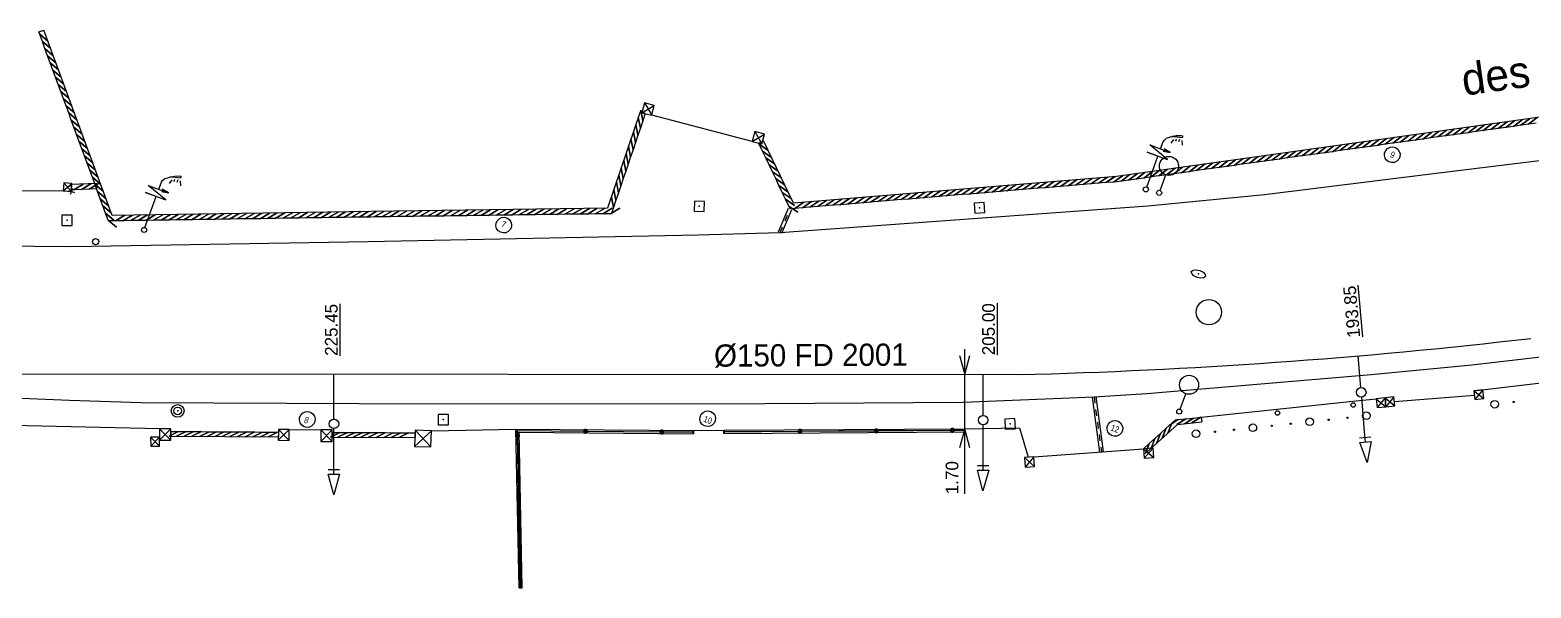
# Model space of a CAD drawing. Extents: x -215 to 206, y -120 to -34.
# Drawn here: x -52.76 to -5.47, y -95.19 to -77.62 of the extents above; entities that cross this region are included whole.
import ezdxf
from ezdxf.enums import TextEntityAlignment as Align

# ---------------------------------------------------------------- set-up
doc = ezdxf.new("R2010")
doc.units = 0
doc.header["$MEASUREMENT"] = 0
for name, color, linetype in [('C_BAT_INDI', 7, 'CONTINUOUS'), ('C_BAT_INDU', 7, 'CONTINUOUS'), ('TOP$BATI', 7, 'CONTINUOUS')]:
    doc.layers.add(name, color=color, linetype=linetype)
doc.styles.add('txt', font='TXT', dxfattribs={"height": 0.2})

# ---------------------------------------------------------------- blocks, each defined once
blk = doc.blocks.new('FLECH')
at = {"layer": 'C_BAT_INDU', "color": 1, "linetype": 'Continuous'}
blk.add_lwpolyline([(-0.1294, 0.483), (0, 0), (0.1294, 0.483)], dxfattribs=at)
blk = doc.blocks.new('FLEC')
at = {"layer": 'C_BAT_INDU', "color": 1, "linetype": 'Continuous', "xscale": 24.99905005097397, "yscale": 24.99905005097397, "zscale": 25.00093132415669, "rotation": 90.00065102824891}
blk.add_blockref('FLECH', (0, 0), dxfattribs=at)
blk = doc.blocks.new('BRANC')
at = {"layer": 'C_BAT_INDU', "color": 5, "linetype": 'Continuous'}
for p, q in [((-24.1355, 0.1509, -0.0006), (-7.9202, 4.518, -0.0013)), ((-7.9196, -4.5168, 0.0002), (-24.1355, 0.1509, -0.0006)), ((-7.9211, -0.0006, -0.0002), (0, 0)), ((-7.9202, 4.518, -0.0013), (-7.9196, -4.5168, 0.0002)), ((-4.2835, 4.5178, -0.0017), (-4.2829, -4.517, -0.0001))]:
    blk.add_line(p, q, dxfattribs=at)

msp = doc.modelspace()

# ---------------------------------------------------------------- linework, layer by layer
at = {"layer": 'C_BAT_INDI', "color": 1, "linetype": 'Continuous'}
msp.add_line((-23.31, -92.225, 40.532), (-23.307, -87.673, 40.532), dxfattribs=at)
at = {"layer": 'C_BAT_INDI', "color": 5, "linetype": 'Continuous'}
for p, q in [((-10.826, -88.88, 996.435), (-10.911, -87.881, 996.435)), ((-63.352, -88.445, 997.261), (-21.59, -88.474, -0.028)), ((-43.183, -89.874, -0.028), (-43.182, -88.459, -0.028)), ((-22.727, -89.755, -0.028), (-22.726, -88.473, -0.028)), ((-10.707, -90.276, 996.435), (-10.801, -89.18, 996.435)), ((-43.184, -91.292, -0.028), (-43.184, -90.174, -0.028)), ((-22.728, -91.166, -0.028), (-22.727, -90.055, -0.028))]:
    msp.add_line(p, q, dxfattribs=at)
for centre in [(-10.814, -89.03, 996.435), (-22.727, -89.905, -0.028), (-43.183, -90.024, -0.028)]:
    msp.add_circle(centre, 0.15, dxfattribs=at)
msp.add_arc((-26.162, 90.368, -0.028), 178.9, 271.46417, 276.64277, dxfattribs=at)
at = {"layer": 'TOP$BATI', "color": 7, "linetype": 'Continuous'}
for p, q in [((-52.482, -77.68, 997.247), (-52.323, -77.622, 997.247)), ((-50.17, -83.461, 996.687), (-52.323, -77.622, 996.687)), ((-33.4, -79.915, 996.687), (-33.481, -80.224, 996.687)), ((-33.091, -79.995, 996.687), (-33.4, -79.915, 996.687)), ((-33.091, -79.995, 996.687), (-33.4, -79.915, 996.687)), ((-33.4, -79.915, 996.687), (-33.171, -80.305, 996.687)), ((-33.535, -80.198, 996.687), (-34.563, -83.236, 996.687)), ((-33.374, -80.252, 996.687), (-33.535, -80.198, 996.687)), ((-33.481, -80.224, 996.687), (-33.091, -79.995, 996.687)), ((-33.481, -80.224, 996.687), (-33.171, -80.305, 996.687)), ((-33.171, -80.305, 996.687), (-33.091, -79.995, 996.687)), ((-30.005, -81.127, 996.664), (-33.171, -80.305, 996.664)), ((-2.938, -80.054, 996.552), (-18.522, -82.229, 996.552)), ((-29.925, -80.818, 996.664), (-30.005, -81.127, 996.664)), ((-29.615, -80.898, 996.664), (-29.925, -80.818, 996.664)), ((-29.615, -80.898, 996.664), (-29.925, -80.818, 996.664)), ((-29.925, -80.818, 996.664), (-29.696, -81.208, 996.664)), ((-30.005, -81.127, 996.664), (-29.615, -80.898, 996.664)), ((-30.005, -81.127, 996.664), (-29.696, -81.208, 996.664)), ((-29.802, -81.18, 996.664), (-29.649, -81.106, 996.664)), ((-29.696, -81.208, 996.664), (-29.615, -80.898, 996.664)), ((-28.705, -83.073, 996.552), (-29.649, -81.106, 996.552)), ((-16.918, -81.699, 996.641), (-17.475, -81.241, 996.641)), ((-17.475, -81.241, 996.641), (-16.836, -81.474, 996.641)), ((-17.137, -81.364, 996.641), (-17.055, -81.139, 996.641)), ((-17.055, -81.139, 996.641), (-17.016, -81.089, 996.641)), ((-17.016, -81.089, 996.641), (-16.951, -81.028, 996.641)), ((-16.951, -81.028, 996.641), (-16.855, -80.999, 996.641)), ((-16.855, -80.999, 996.641), (-16.759, -80.969, 996.641)), ((-16.73, -81.065, 996.641), (-16.816, -81.183, 996.641)), ((-16.722, -80.983, 996.641), (-16.785, -80.981, 996.641)), ((-16.759, -80.969, 996.641), (-16.645, -80.947, 996.641)), ((-16.457, -81.016, 996.641), (-16.722, -80.983, 996.641)), ((-16.641, -81.055, 996.641), (-16.669, -81.13, 996.641)), ((-16.645, -80.947, 996.641), (-16.493, -80.939, 996.641)), ((-16.541, -81.07, 996.641), (-16.568, -81.145, 996.641)), ((-16.493, -80.939, 996.641), (-16.455, -80.952, 996.641)), ((-16.465, -81.098, 996.641), (-16.457, -81.25, 996.641)), ((-16.45, -80.997, 996.641), (-16.457, -81.016, 996.641)), ((-16.455, -80.952, 996.641), (-16.436, -80.959, 996.641)), ((-16.443, -80.978, 996.641), (-16.45, -80.997, 996.641)), ((-16.436, -80.959, 996.641), (-16.443, -80.978, 996.641)), ((-9.984, -81.348, 991.352), (-9.906, -81.31, 991.352)), ((-9.906, -81.31, 991.352), (-9.82, -81.302, 991.352)), ((-9.82, -81.302, 991.352), (-9.736, -81.323, 991.352)), ((-9.736, -81.323, 991.352), (-9.665, -81.372, 991.352)), ((-8.539, -82.135, 998.667), (-2.039, -81.34, 998.667)), ((-17.575, -82.567, 996.641), (-17.219, -81.59, 996.641)), ((-17.219, -81.59, 996.641), (-17.557, -81.466, 996.641)), ((-17.557, -81.466, 996.641), (-16.918, -81.699, 996.641)), ((-17.057, -81.436, 996.641), (-16.836, -81.474, 996.641)), ((-16.836, -81.474, 996.641), (-17.029, -81.361, 996.641)), ((-10.085, -81.574, 991.352), (-10.079, -81.488, 991.352)), ((-10.062, -81.657, 991.352), (-10.085, -81.574, 991.352)), ((-10.079, -81.488, 991.352), (-10.044, -81.41, 991.352)), ((-10.012, -81.727, 991.352), (-10.062, -81.657, 991.352)), ((-10.044, -81.41, 991.352), (-9.984, -81.348, 991.352)), ((-9.941, -81.776, 991.352), (-10.012, -81.727, 991.352)), ((-9.857, -81.797, 991.352), (-9.941, -81.776, 991.352)), ((-9.771, -81.788, 991.352), (-9.857, -81.797, 991.352)), ((-9.693, -81.751, 991.352), (-9.771, -81.788, 991.352)), ((-9.633, -81.689, 991.352), (-9.693, -81.751, 991.352)), ((-9.665, -81.372, 991.352), (-9.615, -81.442, 991.352)), ((-9.598, -81.611, 991.352), (-9.633, -81.689, 991.352)), ((-9.615, -81.442, 991.352), (-9.591, -81.525, 991.352)), ((-9.591, -81.525, 991.352), (-9.598, -81.611, 991.352)), ((-48.515, -82.301, 997.042), (-48.419, -82.272, 997.042)), ((-48.419, -82.272, 997.042), (-48.323, -82.243, 997.042)), ((-48.285, -82.256, 997.042), (-48.349, -82.255, 997.042)), ((-48.323, -82.243, 997.042), (-48.209, -82.221, 997.042)), ((-48.021, -82.289, 997.042), (-48.285, -82.256, 997.042)), ((-48.209, -82.221, 997.042), (-48.057, -82.212, 997.042)), ((-48.057, -82.212, 997.042), (-48.019, -82.226, 997.042)), ((-48.014, -82.27, 997.042), (-48.021, -82.289, 997.042)), ((-48.019, -82.226, 997.042), (-48, -82.233, 997.042)), ((-48.007, -82.251, 997.042), (-48.014, -82.27, 997.042)), ((-48, -82.233, 997.042), (-48.007, -82.251, 997.042)), ((-18.522, -82.229, 996.552), (-28.705, -83.073, 996.552)), ((-17.153, -82.672, 996.634), (-16.976, -82.184, 996.634)), ((-13.861, -82.797, 998.667), (-8.539, -82.135, 998.667)), ((-54.201, -82.669, 997.243), (-51.711, -82.686, 997.243)), ((-51.693, -82.432, 997.248), (-51.711, -82.686, 997.248)), ((-51.711, -82.686, 997.248), (-51.439, -82.45, 997.248)), ((-51.711, -82.686, 997.248), (-51.457, -82.704, 997.248)), ((-51.439, -82.45, 997.248), (-51.693, -82.432, 997.248)), ((-51.439, -82.45, 997.248), (-51.693, -82.432, 997.248)), ((-51.693, -82.432, 997.248), (-51.457, -82.704, 997.248)), ((-51.551, -82.67, 997.213), (-51.363, -82.738, 997.213)), ((-51.423, -82.61, 997.213), (-51.491, -82.798, 997.213)), ((-50.665, -82.456, 997.177), (-51.458, -82.484, 997.177)), ((-51.452, -82.654, 997.213), (-51.458, -82.484, 997.213)), ((-51.457, -82.704, 997.248), (-51.439, -82.45, 997.248)), ((-51.379, -82.651, 997.177), (-51.452, -82.654, 997.177)), ((-51.379, -82.651, 997.177), (-51.085, -82.471, 997.177)), ((-51.085, -82.471, 997.177), (-51.379, -82.651, 997.177)), ((-51.139, -82.643, 997.177), (-51.379, -82.651, 997.177)), ((-51.139, -82.643, 997.177), (-50.845, -82.462, 997.177)), ((-50.845, -82.462, 997.177), (-51.139, -82.643, 997.177)), ((-50.899, -82.634, 997.177), (-51.139, -82.643, 997.177)), ((-50.899, -82.634, 997.177), (-50.605, -82.454, 997.177)), ((-50.605, -82.454, 997.177), (-50.899, -82.634, 997.177)), ((-50.659, -82.626, 997.177), (-50.899, -82.634, 997.177)), ((-50.659, -82.626, 997.177), (-50.665, -82.456, 997.177)), ((-48.783, -82.863, 997.042), (-49.121, -82.74, 997.042)), ((-49.121, -82.74, 997.042), (-48.482, -82.972, 997.042)), ((-48.482, -82.972, 997.042), (-49.039, -82.514, 997.042)), ((-49.039, -82.514, 997.042), (-48.4, -82.747, 997.042)), ((-48.701, -82.637, 997.042), (-48.619, -82.412, 997.042)), ((-48.621, -82.709, 997.042), (-48.4, -82.747, 997.042)), ((-48.619, -82.412, 997.042), (-48.58, -82.362, 997.042)), ((-48.4, -82.747, 997.042), (-48.593, -82.634, 997.042)), ((-48.58, -82.362, 997.042), (-48.515, -82.301, 997.042)), ((-48.294, -82.338, 997.042), (-48.38, -82.456, 997.042)), ((-48.205, -82.328, 997.042), (-48.233, -82.403, 997.042)), ((-48.104, -82.344, 997.042), (-48.132, -82.419, 997.042)), ((-48.029, -82.371, 997.042), (-48.021, -82.523, 997.042)), ((-49.139, -83.84, 997.042), (-48.783, -82.863, 997.042)), ((-31.825, -83.006, 996.666), (-31.835, -83.326, 996.666)), ((-31.506, -83.016, 996.666), (-31.825, -83.006, 996.666)), ((-31.516, -83.336, 996.666), (-31.506, -83.016, 996.666)), ((-29.179, -83.976, 996.543), (-28.863, -83.229, 996.543)), ((-29.124, -83.999, 998.667), (-17.534, -83.156, 998.667)), ((-22.697, -83.052, 996.675), (-23.016, -83.074, 996.675)), ((-23.016, -83.074, 996.675), (-22.994, -83.393, 996.675)), ((-22.675, -83.372, 996.675), (-22.697, -83.052, 996.675)), ((-17.534, -83.156, 998.667), (-13.861, -82.797, 998.667)), ((-51.752, -83.452, 997.095), (-51.754, -83.772, 997.095)), ((-51.432, -83.454, 997.095), (-51.752, -83.452, 997.095)), ((-51.434, -83.773, 997.095), (-51.432, -83.454, 997.095)), ((-42.021, -83.34, 996.687), (-50.17, -83.461, 996.687)), ((-34.563, -83.236, 996.687), (-42.021, -83.34, 996.687)), ((-38.081, -83.789, 991.352), (-38.075, -83.703, 991.352)), ((-38.075, -83.703, 991.352), (-38.039, -83.625, 991.352)), ((-38.039, -83.625, 991.352), (-37.979, -83.563, 991.352)), ((-37.979, -83.563, 991.352), (-37.901, -83.526, 991.352)), ((-37.901, -83.526, 991.352), (-37.816, -83.517, 991.352)), ((-37.816, -83.517, 991.352), (-37.732, -83.538, 991.352)), ((-37.732, -83.538, 991.352), (-37.661, -83.587, 991.352)), ((-37.661, -83.587, 991.352), (-37.61, -83.657, 991.352)), ((-37.61, -83.657, 991.352), (-37.587, -83.74, 991.352)), ((-31.835, -83.326, 996.666), (-31.516, -83.336, 996.666)), ((-29.069, -84.023, 996.543), (-28.752, -83.276, 996.543)), ((-28.968, -83.631, 996.631), (-28.89, -83.447, 996.631)), ((-28.812, -83.263, 996.718), (-28.808, -83.252, 996.718)), ((-22.994, -83.393, 996.675), (-22.675, -83.372, 996.675)), ((-51.754, -83.772, 997.095), (-51.434, -83.773, 997.095)), ((-42.102, -84.283, 998.667), (-31.714, -84.07, 998.667)), ((-38.058, -83.872, 991.352), (-38.081, -83.789, 991.352)), ((-38.007, -83.942, 991.352), (-38.058, -83.872, 991.352)), ((-37.936, -83.991, 991.352), (-38.007, -83.942, 991.352)), ((-37.852, -84.012, 991.352), (-37.936, -83.991, 991.352)), ((-37.767, -84.004, 991.352), (-37.852, -84.012, 991.352)), ((-37.689, -83.966, 991.352), (-37.767, -84.004, 991.352)), ((-37.629, -83.904, 991.352), (-37.689, -83.966, 991.352)), ((-37.593, -83.826, 991.352), (-37.629, -83.904, 991.352)), ((-37.587, -83.74, 991.352), (-37.593, -83.826, 991.352)), ((-31.714, -84.07, 998.667), (-29.124, -83.999, 998.667)), ((-29.124, -83.999, 996.543), (-29.046, -83.815, 996.543)), ((-61.818, -84.345, 998.667), (-51.457, -84.436, 998.667)), ((-51.457, -84.436, 998.667), (-42.102, -84.283, 998.667)), ((-16.17, -85.222, 996.583), (-16.112, -85.179, 996.583)), ((-16.153, -85.292, 996.583), (-16.17, -85.222, 996.583)), ((-16.091, -85.357, 996.583), (-16.153, -85.292, 996.583)), ((-16.112, -85.179, 996.583), (-16.023, -85.169, 996.583)), ((-15.985, -85.416, 996.583), (-16.091, -85.357, 996.583)), ((-16.023, -85.169, 996.583), (-15.903, -85.191, 996.583)), ((-15.866, -85.439, 996.583), (-15.985, -85.416, 996.583)), ((-15.903, -85.191, 996.583), (-15.797, -85.251, 996.583)), ((-15.777, -85.428, 996.583), (-15.866, -85.439, 996.583)), ((-15.797, -85.251, 996.583), (-15.736, -85.316, 996.583)), ((-15.719, -85.386, 996.583), (-15.777, -85.428, 996.583)), ((-15.736, -85.316, 996.583), (-15.719, -85.386, 996.583)), ((-7.327, -88.164, 998.302), (1.765, -87.115, 998.302)), ((-10.5, -88.464, 998.302), (-7.327, -88.164, 998.302)), ((-17.566, -89.067, 998.302), (-10.5, -88.464, 998.302)), ((-7.262, -88.979, 996.422), (-4.878, -88.699, 996.422)), ((-59.005, -88.965, 998.302), (-51.511, -89.277, 998.302)), ((-51.511, -89.277, 998.302), (-49.253, -89.349, 998.302)), ((-49.253, -89.349, 998.302), (-42.377, -89.385, 998.302)), ((-31.174, -89.391, 998.302), (-23.353, -89.344, 998.302)), ((-23.353, -89.344, 998.302), (-19.235, -89.173, 998.302)), ((-19.295, -89.181, 996.383), (-19.064, -90.914, 996.383)), ((-19.235, -89.173, 998.302), (-17.566, -89.067, 998.302)), ((-19.235, -89.173, 996.383), (-19.209, -89.372, 996.383)), ((-19.176, -89.165, 996.383), (-18.945, -90.898, 996.383)), ((-16.521, -89.563, 996.499), (-16.343, -89.075, 996.499)), ((-13.467, -89.562, 996.522), (-11.08, -89.31, 996.522)), ((-11.08, -89.31, 996.522), (-10.342, -89.232, 996.522)), ((-10.063, -89.204, 996.435), (-10.342, -89.232, 996.435)), ((-10.342, -89.232, 996.435), (-10.315, -89.51, 996.435)), ((-10.342, -89.232, 996.435), (-10.036, -89.483, 996.435)), ((-10.063, -89.204, 996.435), (-10.315, -89.51, 996.435)), ((-10.036, -89.483, 996.435), (-10.063, -89.204, 996.435)), ((-10.036, -89.483, 996.435), (-10.063, -89.204, 996.435)), ((-9.784, -89.177, 996.433), (-10.062, -89.204, 996.433)), ((-10.062, -89.204, 996.433), (-10.035, -89.483, 996.433)), ((-10.062, -89.204, 996.433), (-9.757, -89.456, 996.433)), ((-9.784, -89.177, 996.433), (-10.035, -89.483, 996.433)), ((-9.757, -89.456, 996.433), (-9.784, -89.177, 996.433)), ((-9.757, -89.456, 996.433), (-9.784, -89.177, 996.433)), ((-9.77, -89.319, 996.433), (-7.248, -89.116, 996.433)), ((-6.983, -88.952, 996.422), (-7.262, -88.979, 996.422)), ((-7.262, -88.979, 996.422), (-7.235, -89.258, 996.422)), ((-7.262, -88.979, 996.422), (-6.956, -89.23, 996.422)), ((-6.983, -88.952, 996.422), (-7.235, -89.258, 996.422)), ((-7.235, -89.258, 996.422), (-6.956, -89.23, 996.422)), ((-6.956, -89.23, 996.422), (-6.983, -88.952, 996.422)), ((-6.956, -89.23, 996.422), (-6.983, -88.952, 996.422)), ((-44.271, -89.911, 991.352), (-44.265, -89.825, 991.352)), ((-44.265, -89.825, 991.352), (-44.229, -89.746, 991.352)), ((-44.229, -89.746, 991.352), (-44.169, -89.684, 991.352)), ((-44.169, -89.684, 991.352), (-44.091, -89.647, 991.352)), ((-44.091, -89.647, 991.352), (-44.005, -89.638, 991.352)), ((-44.005, -89.638, 991.352), (-43.922, -89.659, 991.352)), ((-43.922, -89.659, 991.352), (-43.851, -89.708, 991.352)), ((-43.851, -89.708, 991.352), (-43.8, -89.778, 991.352)), ((-43.8, -89.778, 991.352), (-43.777, -89.861, 991.352)), ((-42.377, -89.385, 998.302), (-31.174, -89.391, 998.302)), ((-39.578, -89.731, 996.797), (-39.898, -89.731, 996.797)), ((-39.898, -89.731, 996.797), (-39.898, -90.051, 996.797)), ((-39.578, -90.051, 996.797), (-39.578, -89.731, 996.797)), ((-31.656, -89.887, 991.352), (-31.649, -89.801, 991.352)), ((-31.649, -89.801, 991.352), (-31.614, -89.722, 991.352)), ((-31.614, -89.722, 991.352), (-31.554, -89.661, 991.352)), ((-31.554, -89.661, 991.352), (-31.476, -89.623, 991.352)), ((-31.476, -89.623, 991.352), (-31.39, -89.615, 991.352)), ((-31.39, -89.615, 991.352), (-31.306, -89.636, 991.352)), ((-31.306, -89.636, 991.352), (-31.235, -89.684, 991.352)), ((-31.235, -89.684, 991.352), (-31.185, -89.754, 991.352)), ((-31.185, -89.754, 991.352), (-31.161, -89.837, 991.352)), ((-31.161, -89.837, 991.352), (-31.168, -89.923, 991.352)), ((-19.183, -89.57, 995.232), (-19.156, -89.768, 995.232)), ((-16.105, -89.84, 991.352), (-16.388, -90.021, 991.352)), ((-16.388, -90.021, 991.352), (-16.105, -89.84, 991.352)), ((-16.344, -89.865, 991.352), (-16.105, -89.84, 991.352)), ((-15.867, -89.815, 991.352), (-16.149, -89.996, 991.352)), ((-16.149, -89.996, 991.352), (-15.867, -89.815, 991.352)), ((-16.105, -89.84, 991.352), (-15.867, -89.815, 991.352)), ((-15.867, -89.815, 991.352), (-15.854, -89.814, 991.352)), ((-15.854, -89.814, 996.522), (-13.467, -89.562, 996.522)), ((-15.854, -89.814, 996.534), (-15.838, -89.963, 996.534)), ((-10.315, -89.51, 996.435), (-10.036, -89.483, 996.435)), ((-10.035, -89.483, 996.433), (-9.757, -89.456, 996.433)), ((-48.676, -90.178, 996.992), (-54.794, -90.046, 996.992)), ((-48.319, -90.177, 996.992), (-48.676, -90.178, 996.992)), ((-48.676, -90.535, 996.992), (-48.319, -90.177, 996.992)), ((-48.319, -90.177, 996.992), (-48.676, -90.178, 996.992)), ((-48.676, -90.178, 996.992), (-48.676, -90.535, 996.992)), ((-48.676, -90.178, 996.992), (-48.318, -90.535, 996.992)), ((-48.079, -90.263, 996.992), (-48.38, -90.411, 996.992)), ((-48.38, -90.411, 996.992), (-48.079, -90.263, 996.992)), ((-48.319, -90.262, 996.992), (-48.32, -90.412, 996.992)), ((-48.318, -90.535, 996.992), (-48.319, -90.177, 996.992)), ((-48.319, -90.262, 996.992), (-48.079, -90.263, 996.992)), ((-47.839, -90.265, 996.992), (-48.14, -90.413, 996.992)), ((-48.14, -90.413, 996.992), (-47.839, -90.265, 996.992)), ((-48.079, -90.263, 996.992), (-47.839, -90.265, 996.992)), ((-47.599, -90.267, 996.992), (-47.9, -90.415, 996.992)), ((-47.9, -90.415, 996.992), (-47.599, -90.267, 996.992)), ((-47.839, -90.265, 996.992), (-47.599, -90.267, 996.992)), ((-47.359, -90.268, 996.992), (-47.66, -90.416, 996.992)), ((-47.66, -90.416, 996.992), (-47.359, -90.268, 996.992)), ((-47.599, -90.267, 996.992), (-47.359, -90.268, 996.992)), ((-47.119, -90.27, 996.992), (-47.42, -90.418, 996.992)), ((-47.42, -90.418, 996.992), (-47.119, -90.27, 996.992)), ((-47.359, -90.268, 996.992), (-47.119, -90.27, 996.992)), ((-46.879, -90.271, 996.992), (-47.18, -90.419, 996.992)), ((-47.18, -90.419, 996.992), (-46.879, -90.271, 996.992)), ((-47.119, -90.27, 996.992), (-46.879, -90.271, 996.992)), ((-46.639, -90.273, 996.992), (-46.94, -90.421, 996.992)), ((-46.94, -90.421, 996.992), (-46.639, -90.273, 996.992)), ((-46.879, -90.271, 996.992), (-46.639, -90.273, 996.992)), ((-46.399, -90.275, 996.992), (-46.7, -90.423, 996.992)), ((-46.7, -90.423, 996.992), (-46.399, -90.275, 996.992)), ((-46.639, -90.273, 996.992), (-46.399, -90.275, 996.992)), ((-46.159, -90.276, 996.992), (-46.46, -90.424, 996.992)), ((-46.46, -90.424, 996.992), (-46.159, -90.276, 996.992)), ((-46.399, -90.275, 996.992), (-46.159, -90.276, 996.992)), ((-45.919, -90.278, 996.992), (-46.22, -90.426, 996.992)), ((-46.22, -90.426, 996.992), (-45.919, -90.278, 996.992)), ((-46.159, -90.276, 996.992), (-45.919, -90.278, 996.992)), ((-45.679, -90.279, 996.992), (-45.98, -90.427, 996.992)), ((-45.98, -90.427, 996.992), (-45.679, -90.279, 996.992)), ((-45.919, -90.278, 996.992), (-45.679, -90.279, 996.992)), ((-45.439, -90.281, 996.992), (-45.74, -90.429, 996.992)), ((-45.74, -90.429, 996.992), (-45.439, -90.281, 996.992)), ((-45.679, -90.279, 996.992), (-45.439, -90.281, 996.992)), ((-45.199, -90.282, 996.992), (-45.5, -90.43, 996.992)), ((-45.5, -90.43, 996.992), (-45.199, -90.282, 996.992)), ((-45.439, -90.281, 996.992), (-45.199, -90.282, 996.992)), ((-44.959, -90.284, 996.992), (-45.26, -90.432, 996.992)), ((-45.26, -90.432, 996.992), (-44.959, -90.284, 996.992)), ((-45.199, -90.282, 996.992), (-44.959, -90.284, 996.992)), ((-44.959, -90.284, 996.992), (-44.934, -90.284, 996.992)), ((-44.933, -90.199, 997.098), (-44.939, -90.542, 997.098)), ((-44.59, -90.205, 997.098), (-44.939, -90.542, 997.098)), ((-44.934, -90.284, 996.97), (-44.935, -90.434, 996.97)), ((-44.59, -90.205, 997.098), (-44.933, -90.199, 997.098)), ((-44.596, -90.547, 997.098), (-44.933, -90.199, 997.098)), ((-44.596, -90.547, 997.098), (-44.59, -90.205, 997.098)), ((-44.59, -90.205, 997.098), (-43.599, -90.21, 997.098)), ((-44.248, -89.994, 991.352), (-44.271, -89.911, 991.352)), ((-44.197, -90.064, 991.352), (-44.248, -89.994, 991.352)), ((-44.126, -90.112, 991.352), (-44.197, -90.064, 991.352)), ((-44.042, -90.133, 991.352), (-44.126, -90.112, 991.352)), ((-43.957, -90.125, 991.352), (-44.042, -90.133, 991.352)), ((-43.879, -90.087, 991.352), (-43.957, -90.125, 991.352)), ((-43.819, -90.026, 991.352), (-43.879, -90.087, 991.352)), ((-43.783, -89.947, 991.352), (-43.819, -90.026, 991.352)), ((-43.777, -89.861, 991.352), (-43.783, -89.947, 991.352)), ((-43.599, -90.21, 996.927), (-43.601, -90.574, 996.927)), ((-43.235, -90.212, 996.927), (-43.601, -90.574, 996.927)), ((-43.235, -90.212, 996.927), (-43.599, -90.21, 996.927)), ((-43.237, -90.576, 996.927), (-43.599, -90.21, 996.927)), ((-42.995, -90.293, 996.927), (-43.296, -90.441, 996.927)), ((-43.296, -90.441, 996.927), (-42.995, -90.293, 996.927)), ((-43.249, -90.212, 996.927), (-43.251, -90.576, 996.927)), ((-43.235, -90.292, 996.927), (-43.236, -90.442, 996.927)), ((-43.235, -90.292, 996.927), (-42.995, -90.293, 996.927)), ((-42.755, -90.294, 996.927), (-43.056, -90.443, 996.927)), ((-43.056, -90.443, 996.927), (-42.755, -90.294, 996.927)), ((-42.995, -90.293, 996.927), (-42.755, -90.294, 996.927)), ((-42.515, -90.295, 996.927), (-42.816, -90.444, 996.927)), ((-42.816, -90.444, 996.927), (-42.515, -90.295, 996.927)), ((-42.755, -90.294, 996.927), (-42.515, -90.295, 996.927)), ((-42.275, -90.296, 996.927), (-42.576, -90.445, 996.927)), ((-42.576, -90.445, 996.927), (-42.275, -90.296, 996.927)), ((-42.515, -90.295, 996.927), (-42.275, -90.296, 996.927)), ((-42.035, -90.297, 996.927), (-42.336, -90.446, 996.927)), ((-42.336, -90.446, 996.927), (-42.035, -90.297, 996.927)), ((-42.275, -90.296, 996.927), (-42.035, -90.297, 996.927)), ((-41.795, -90.299, 996.927), (-42.096, -90.447, 996.927)), ((-42.096, -90.447, 996.927), (-41.795, -90.299, 996.927)), ((-42.035, -90.297, 996.927), (-41.795, -90.299, 996.927)), ((-41.555, -90.3, 996.927), (-41.856, -90.448, 996.927)), ((-41.856, -90.448, 996.927), (-41.555, -90.3, 996.927)), ((-41.795, -90.299, 996.927), (-41.555, -90.3, 996.927)), ((-41.315, -90.301, 996.927), (-41.616, -90.449, 996.927)), ((-41.616, -90.449, 996.927), (-41.315, -90.301, 996.927)), ((-41.555, -90.3, 996.927), (-41.315, -90.301, 996.927)), ((-41.075, -90.302, 996.927), (-41.376, -90.451, 996.927)), ((-41.376, -90.451, 996.927), (-41.075, -90.302, 996.927)), ((-41.315, -90.301, 996.927), (-41.075, -90.302, 996.927)), ((-40.835, -90.303, 996.927), (-41.136, -90.452, 996.927)), ((-41.136, -90.452, 996.927), (-40.835, -90.303, 996.927)), ((-41.075, -90.302, 996.927), (-40.835, -90.303, 996.927)), ((-40.835, -90.303, 996.927), (-40.622, -90.304, 996.927)), ((-40.622, -90.224, 996.861), (-40.64, -90.734, 996.861)), ((-40.112, -90.243, 996.861), (-40.64, -90.734, 996.861)), ((-40.622, -90.304, 996.861), (-40.623, -90.454, 996.861)), ((-40.112, -90.243, 996.861), (-40.622, -90.224, 996.861)), ((-40.13, -90.752, 996.861), (-40.622, -90.224, 996.861)), ((-40.13, -90.752, 996.861), (-40.112, -90.243, 996.861)), ((-40.112, -90.243, 996.861), (-37.452, -90.189, 996.861)), ((-39.898, -90.051, 996.797), (-39.578, -90.051, 996.797)), ((-37.352, -95.188, 996.821), (-37.452, -90.189, 996.821)), ((-37.452, -90.189, 996.821), (-31.859, -90.235, 996.821)), ((-37.401, -90.388, 996.821), (-37.405, -90.236, 996.821)), ((-37.405, -90.236, 996.821), (-37.398, -90.243, 996.821)), ((-37.405, -90.236, 996.821), (-35.253, -90.254, 996.821)), ((-37.398, -90.243, 996.821), (-37.405, -90.236, 996.821)), ((-37.398, -90.243, 996.821), (-37.395, -90.388, 996.821)), ((-35.253, -90.26, 996.821), (-37.398, -90.243, 996.821)), ((-37.252, -95.186, 996.821), (-37.35, -90.29, 996.821)), ((-37.35, -90.29, 996.821), (-31.86, -90.335, 996.821)), ((-35.291, -90.243, 996.789), (-35.309, -90.237, 996.789)), ((-35.309, -90.237, 996.789), (-35.291, -90.243, 996.789)), ((-35.253, -90.254, 996.821), (-35.253, -90.26, 996.821)), ((-35.253, -90.254, 996.821), (-32.853, -90.274, 996.821)), ((-35.253, -90.26, 996.821), (-35.253, -90.254, 996.821)), ((-32.853, -90.28, 996.821), (-35.253, -90.26, 996.821)), ((-35.197, -90.278, 996.789), (-35.215, -90.271, 996.789)), ((-35.215, -90.271, 996.789), (-35.197, -90.278, 996.789)), ((-32.891, -90.263, 996.753), (-32.91, -90.256, 996.753)), ((-32.91, -90.256, 996.753), (-32.891, -90.263, 996.753)), ((-32.853, -90.274, 996.821), (-32.853, -90.28, 996.821)), ((-32.853, -90.274, 996.821), (-31.859, -90.282, 996.821)), ((-32.853, -90.28, 996.821), (-32.853, -90.274, 996.821)), ((-31.859, -90.288, 996.821), (-32.853, -90.28, 996.821)), ((-32.797, -90.297, 996.753), (-32.816, -90.29, 996.753)), ((-32.816, -90.29, 996.753), (-32.797, -90.297, 996.753)), ((-31.863, -90.335, 996.737), (-31.862, -90.235, 996.737)), ((-31.862, -90.235, 996.737), (-31.856, -90.235, 996.737)), ((-31.859, -90.235, 996.737), (-30.897, -90.224, 996.737)), ((-31.859, -90.282, 996.821), (-31.859, -90.288, 996.821)), ((-31.856, -90.235, 996.737), (-31.857, -90.335, 996.737)), ((-31.632, -89.97, 991.352), (-31.656, -89.887, 991.352)), ((-31.582, -90.04, 991.352), (-31.632, -89.97, 991.352)), ((-31.511, -90.089, 991.352), (-31.582, -90.04, 991.352)), ((-31.427, -90.11, 991.352), (-31.511, -90.089, 991.352)), ((-31.341, -90.101, 991.352), (-31.427, -90.11, 991.352)), ((-31.264, -90.064, 991.352), (-31.341, -90.101, 991.352)), ((-31.203, -90.002, 991.352), (-31.264, -90.064, 991.352)), ((-31.168, -89.923, 991.352), (-31.203, -90.002, 991.352)), ((-30.9, -90.324, 996.74), (-30.9, -90.224, 996.74)), ((-30.9, -90.224, 996.74), (-30.894, -90.224, 996.74)), ((-30.893, -90.324, 996.74), (-30.9, -90.324, 996.74)), ((-30.897, -90.224, 996.74), (-23.305, -90.175, 996.74)), ((-30.897, -90.271, 996.74), (-28.497, -90.255, 996.74)), ((-28.497, -90.262, 996.74), (-30.897, -90.277, 996.74)), ((-30.897, -90.277, 996.74), (-30.897, -90.271, 996.74)), ((-30.896, -90.324, 996.74), (-23.305, -90.275, 996.74)), ((-30.894, -90.224, 996.74), (-30.893, -90.324, 996.74)), ((-28.535, -90.245, 996.679), (-28.553, -90.238, 996.679)), ((-28.553, -90.238, 996.679), (-28.535, -90.245, 996.679)), ((-28.497, -90.255, 996.74), (-26.097, -90.24, 996.74)), ((-26.097, -90.246, 996.74), (-28.497, -90.262, 996.74)), ((-28.497, -90.255, 996.74), (-28.497, -90.262, 996.74)), ((-28.497, -90.262, 996.74), (-28.497, -90.255, 996.74)), ((-28.441, -90.279, 996.679), (-28.459, -90.272, 996.679)), ((-28.459, -90.272, 996.679), (-28.441, -90.279, 996.679)), ((-26.134, -90.229, 996.617), (-26.153, -90.222, 996.617)), ((-26.153, -90.222, 996.617), (-26.134, -90.229, 996.617)), ((-26.097, -90.24, 996.74), (-23.697, -90.224, 996.74)), ((-23.697, -90.231, 996.74), (-26.097, -90.246, 996.74)), ((-26.097, -90.24, 996.74), (-26.097, -90.246, 996.74)), ((-26.097, -90.246, 996.74), (-26.097, -90.24, 996.74)), ((-26.041, -90.264, 996.617), (-26.059, -90.257, 996.617)), ((-26.059, -90.257, 996.617), (-26.041, -90.264, 996.617)), ((-23.735, -90.214, 996.556), (-23.753, -90.207, 996.556)), ((-23.753, -90.207, 996.556), (-23.735, -90.214, 996.556)), ((-23.697, -90.224, 996.74), (-23.305, -90.222, 996.74)), ((-23.697, -90.224, 996.74), (-23.697, -90.231, 996.74)), ((-23.697, -90.231, 996.74), (-23.697, -90.224, 996.74)), ((-23.305, -90.228, 996.74), (-23.697, -90.231, 996.74)), ((-23.64, -90.248, 996.556), (-23.659, -90.241, 996.556)), ((-23.659, -90.241, 996.556), (-23.64, -90.248, 996.556)), ((-23.308, -90.275, 996.545), (-23.309, -90.175, 996.545)), ((-23.309, -90.175, 996.545), (-23.302, -90.175, 996.545)), ((-23.302, -90.275, 996.545), (-23.308, -90.275, 996.545)), ((-23.305, -90.175, 996.545), (-21.585, -90.15, 996.545)), ((-23.305, -90.222, 996.74), (-23.305, -90.228, 996.74)), ((-23.302, -90.175, 996.545), (-23.302, -90.275, 996.545)), ((-21.727, -89.858, 996.519), (-22.047, -89.871, 996.519)), ((-22.047, -89.871, 996.519), (-22.033, -90.191, 996.519)), ((-22.033, -90.191, 996.519), (-21.713, -90.177, 996.519)), ((-21.713, -90.177, 996.519), (-21.727, -89.858, 996.519)), ((-21.585, -90.15, 996.545), (-21.313, -91.077, 996.545)), ((-19.13, -89.966, 994.081), (-19.103, -90.165, 994.081)), ((-18.825, -90.192, 991.352), (-18.819, -90.106, 991.352)), ((-18.802, -90.275, 991.352), (-18.825, -90.192, 991.352)), ((-18.819, -90.106, 991.352), (-18.783, -90.028, 991.352)), ((-18.752, -90.345, 991.352), (-18.802, -90.275, 991.352)), ((-18.783, -90.028, 991.352), (-18.723, -89.966, 991.352)), ((-18.723, -89.966, 991.352), (-18.646, -89.928, 991.352)), ((-18.646, -89.928, 991.352), (-18.56, -89.92, 991.352)), ((-18.56, -89.92, 991.352), (-18.476, -89.941, 991.352)), ((-18.476, -89.941, 991.352), (-18.405, -89.99, 991.352)), ((-18.373, -90.307, 991.352), (-18.433, -90.369, 991.352)), ((-18.405, -89.99, 991.352), (-18.355, -90.06, 991.352)), ((-18.337, -90.229, 991.352), (-18.373, -90.307, 991.352)), ((-18.355, -90.06, 991.352), (-18.331, -90.143, 991.352)), ((-18.331, -90.143, 991.352), (-18.337, -90.229, 991.352)), ((-17.573, -90.919, 991.352), (-16.605, -90.044, 991.352)), ((-17.317, -90.485, 991.352), (-17.139, -90.325, 991.352)), ((-17.139, -90.325, 991.352), (-17.261, -90.637, 991.352)), ((-17.261, -90.637, 991.352), (-17.139, -90.325, 991.352)), ((-17.139, -90.325, 991.352), (-16.961, -90.163, 991.352)), ((-16.961, -90.163, 991.352), (-17.083, -90.476, 991.352)), ((-17.083, -90.476, 991.352), (-16.961, -90.163, 991.352)), ((-16.961, -90.163, 991.352), (-16.783, -90.003, 991.352)), ((-16.783, -90.003, 991.352), (-16.905, -90.315, 991.352)), ((-16.905, -90.315, 991.352), (-16.783, -90.003, 991.352)), ((-16.583, -89.891, 991.352), (-16.866, -90.072, 991.352)), ((-16.866, -90.072, 991.352), (-16.583, -89.891, 991.352)), ((-16.783, -90.003, 991.352), (-16.669, -89.9, 991.352)), ((-16.669, -89.9, 991.352), (-16.583, -89.891, 991.352)), ((-16.344, -89.865, 991.352), (-16.627, -90.046, 991.352)), ((-16.627, -90.046, 991.352), (-16.344, -89.865, 991.352)), ((-16.605, -90.044, 991.352), (-15.838, -89.963, 991.352)), ((-16.583, -89.891, 991.352), (-16.344, -89.865, 991.352)), ((-48.676, -90.447, 997.006), (-48.959, -90.447, 997.006)), ((-48.959, -90.447, 997.006), (-48.958, -90.73, 997.006)), ((-48.676, -90.447, 997.006), (-48.959, -90.447, 997.006)), ((-48.959, -90.447, 997.006), (-48.675, -90.729, 997.006)), ((-48.958, -90.73, 997.006), (-48.676, -90.447, 997.006)), ((-48.958, -90.73, 997.006), (-48.675, -90.729, 997.006)), ((-48.675, -90.729, 997.006), (-48.676, -90.447, 997.006)), ((-48.676, -90.535, 996.992), (-48.318, -90.535, 996.992)), ((-48.32, -90.412, 996.992), (-44.935, -90.434, 996.992)), ((-44.939, -90.542, 997.098), (-44.596, -90.547, 997.098)), ((-44.939, -90.542, 997.098), (-44.596, -90.547, 997.098)), ((-43.601, -90.574, 996.927), (-43.237, -90.576, 996.927)), ((-43.601, -90.574, 996.927), (-43.237, -90.576, 996.927)), ((-43.236, -90.442, 996.927), (-40.623, -90.454, 996.927)), ((-40.64, -90.734, 996.861), (-40.13, -90.752, 996.861)), ((-40.64, -90.734, 996.861), (-40.13, -90.752, 996.861)), ((-37.436, -90.374, 996.821), (-37.455, -90.368, 996.821)), ((-37.455, -90.368, 996.821), (-37.436, -90.374, 996.821)), ((-37.353, -92.788, 996.821), (-37.401, -90.388, 996.821)), ((-37.401, -90.388, 996.821), (-37.395, -90.388, 996.821)), ((-37.395, -90.388, 996.821), (-37.401, -90.388, 996.821)), ((-37.395, -90.388, 996.821), (-37.347, -92.787, 996.821)), ((-37.342, -90.409, 996.821), (-37.361, -90.402, 996.821)), ((-37.361, -90.402, 996.821), (-37.342, -90.409, 996.821)), ((-31.857, -90.335, 996.737), (-31.863, -90.335, 996.737)), ((-19.077, -90.363, 992.93), (-19.05, -90.561, 992.93)), ((-19.024, -90.759, 991.779), (-19.004, -90.906, 991.779)), ((-18.68, -90.394, 991.352), (-18.752, -90.345, 991.352)), ((-18.597, -90.415, 991.352), (-18.68, -90.394, 991.352)), ((-18.511, -90.407, 991.352), (-18.597, -90.415, 991.352)), ((-18.433, -90.369, 991.352), (-18.511, -90.407, 991.352)), ((-17.673, -90.807, 991.352), (-17.495, -90.646, 991.352)), ((-17.374, -90.785, 991.352), (-17.673, -90.807, 991.352)), ((-17.374, -90.785, 991.352), (-17.651, -91.106, 991.352)), ((-17.495, -90.646, 991.352), (-17.617, -90.959, 991.352)), ((-17.617, -90.959, 991.352), (-17.495, -90.646, 991.352)), ((-17.495, -90.646, 991.352), (-17.317, -90.485, 991.352)), ((-17.317, -90.485, 991.352), (-17.439, -90.798, 991.352)), ((-17.439, -90.798, 991.352), (-17.317, -90.485, 991.352)), ((-17.352, -91.084, 991.352), (-17.374, -90.785, 991.352)), ((-17.352, -91.084, 991.352), (-17.374, -90.785, 991.352)), ((-21.131, -91.064, 991.352), (-21.43, -91.086, 991.352)), ((-21.43, -91.086, 991.352), (-21.408, -91.385, 991.352)), ((-21.43, -91.086, 991.352), (-21.109, -91.363, 991.352)), ((-21.131, -91.064, 991.352), (-21.408, -91.385, 991.352)), ((-21.131, -91.064, 991.352), (-17.673, -90.807, 991.352)), ((-21.109, -91.363, 991.352), (-21.131, -91.064, 991.352)), ((-21.109, -91.363, 991.352), (-21.131, -91.064, 991.352)), ((-17.673, -90.807, 991.352), (-17.573, -90.919, 991.352)), ((-17.673, -90.807, 991.352), (-17.651, -91.106, 991.352)), ((-17.673, -90.807, 991.352), (-17.352, -91.084, 991.352)), ((-17.651, -91.106, 991.352), (-17.352, -91.084, 991.352)), ((-21.408, -91.385, 991.352), (-21.109, -91.363, 991.352)), ((-37.388, -92.774, 996.821), (-37.407, -92.767, 996.821)), ((-37.407, -92.767, 996.821), (-37.388, -92.774, 996.821)), ((-37.353, -92.788, 996.821), (-37.347, -92.787, 996.821)), ((-37.347, -92.787, 996.821), (-37.353, -92.788, 996.821)), ((-37.305, -95.187, 996.821), (-37.353, -92.788, 996.821)), ((-37.347, -92.787, 996.821), (-37.299, -95.187, 996.821)), ((-37.294, -92.808, 996.821), (-37.312, -92.801, 996.821)), ((-37.312, -92.801, 996.821), (-37.294, -92.808, 996.821)), ((-37.352, -95.185, 996.821), (-37.252, -95.183, 996.821)), ((-37.352, -95.191, 996.821), (-37.352, -95.185, 996.821)), ((-37.252, -95.189, 996.821), (-37.352, -95.191, 996.821)), ((-37.299, -95.187, 996.821), (-37.305, -95.187, 996.821)), ((-37.252, -95.183, 996.821), (-37.252, -95.189, 996.821))]:
    msp.add_line(p, q, dxfattribs=at)
for points, elevation in [([(-51.873, -79.332), (-51.956, -79.107), (-51.693, -79.33), (-51.956, -79.107), (-52.039, -78.882), (-51.776, -79.105), (-52.039, -78.882), (-52.122, -78.657), (-51.859, -78.88), (-52.122, -78.657), (-52.205, -78.432), (-51.942, -78.654), (-52.205, -78.432), (-52.288, -78.207), (-52.025, -78.429), (-52.288, -78.207), (-52.371, -77.981), (-52.108, -78.204), (-52.371, -77.981), (-52.454, -77.756), (-52.191, -77.979), (-52.454, -77.756), (-52.482, -77.68)], 996.687), ([(-46.952, -83.583), (-47.191, -83.587), (-46.894, -83.412), (-47.191, -83.587), (-47.431, -83.59), (-47.134, -83.416), (-47.431, -83.59), (-47.672, -83.594), (-47.374, -83.419), (-47.672, -83.594), (-47.911, -83.597), (-47.614, -83.423), (-47.911, -83.597), (-48.151, -83.601), (-47.854, -83.426), (-48.151, -83.601), (-48.391, -83.604), (-48.094, -83.43), (-48.391, -83.604), (-48.631, -83.608), (-48.334, -83.434), (-48.631, -83.608), (-48.871, -83.612), (-48.574, -83.437), (-48.871, -83.612), (-49.111, -83.615), (-48.814, -83.441), (-49.111, -83.615), (-49.351, -83.619), (-49.054, -83.444), (-49.351, -83.619), (-49.591, -83.622), (-49.294, -83.448), (-49.591, -83.622), (-49.831, -83.626), (-49.534, -83.451), (-49.831, -83.626), (-50.071, -83.629), (-49.774, -83.455), (-50.071, -83.629), (-50.288, -83.633), (-50.296, -83.611), (-50.033, -83.834), (-50.296, -83.611), (-50.379, -83.386), (-50.116, -83.608), (-50.379, -83.386), (-50.462, -83.161), (-50.199, -83.383), (-50.462, -83.161), (-50.545, -82.935), (-50.282, -83.158), (-50.545, -82.935), (-50.628, -82.71), (-50.365, -82.933), (-50.628, -82.71), (-50.711, -82.485), (-50.448, -82.708), (-50.711, -82.485), (-50.794, -82.26), (-50.531, -82.482), (-50.794, -82.26), (-50.877, -82.035), (-50.614, -82.257), (-50.877, -82.035), (-50.96, -81.809), (-50.697, -82.032), (-50.96, -81.809), (-51.043, -81.584), (-50.78, -81.807), (-51.043, -81.584), (-51.126, -81.359), (-50.863, -81.582), (-51.126, -81.359), (-51.209, -81.134), (-50.946, -81.356), (-51.209, -81.134), (-51.292, -80.909), (-51.029, -81.131), (-51.292, -80.909), (-51.375, -80.683), (-51.112, -80.906), (-51.375, -80.683), (-51.458, -80.458), (-51.195, -80.681), (-51.458, -80.458), (-51.541, -80.233), (-51.278, -80.456), (-51.541, -80.233), (-51.624, -80.008), (-51.361, -80.231), (-51.624, -80.008), (-51.707, -79.783), (-51.444, -80.005), (-51.707, -79.783), (-51.79, -79.558), (-51.527, -79.78), (-51.79, -79.558), (-51.873, -79.332), (-51.61, -79.555), (-51.873, -79.332)], 996.687), ([(-33.374, -80.252), (-33.451, -80.479), (-33.516, -80.141), (-33.451, -80.479), (-33.528, -80.707), (-33.593, -80.368), (-33.528, -80.707), (-33.605, -80.934), (-33.67, -80.595), (-33.605, -80.934), (-33.682, -81.162), (-33.747, -80.823), (-33.682, -81.162), (-33.759, -81.389), (-33.824, -81.05), (-33.759, -81.389), (-33.836, -81.616), (-33.901, -81.278), (-33.836, -81.616), (-33.913, -81.844), (-33.977, -81.505), (-33.913, -81.844), (-33.989, -82.071), (-34.054, -81.732), (-33.989, -82.071), (-34.066, -82.298), (-34.131, -81.96), (-34.066, -82.298), (-34.143, -82.526), (-34.208, -82.187), (-34.143, -82.526), (-34.22, -82.753), (-34.285, -82.414), (-34.22, -82.753), (-34.297, -82.98), (-34.362, -82.642), (-34.297, -82.98), (-34.374, -83.208), (-34.439, -82.869), (-34.374, -83.208), (-34.44, -83.404), (-34.473, -83.405), (-34.175, -83.231), (-34.473, -83.405), (-34.713, -83.408), (-34.415, -83.234), (-34.713, -83.408), (-34.953, -83.411), (-34.655, -83.237), (-34.953, -83.411), (-35.193, -83.415), (-34.895, -83.24), (-35.193, -83.415), (-35.433, -83.418), (-35.135, -83.244), (-35.433, -83.418), (-35.673, -83.421), (-35.375, -83.247), (-35.673, -83.421), (-35.913, -83.425), (-35.615, -83.251), (-35.913, -83.425), (-36.153, -83.428), (-35.855, -83.254), (-36.153, -83.428), (-36.393, -83.431), (-36.095, -83.257), (-36.393, -83.431), (-36.633, -83.435), (-36.335, -83.261), (-36.633, -83.435), (-36.873, -83.438), (-36.575, -83.264), (-36.873, -83.438), (-37.112, -83.441), (-36.815, -83.267), (-37.112, -83.441), (-37.353, -83.445), (-37.055, -83.271), (-37.353, -83.445), (-37.592, -83.448), (-37.295, -83.274), (-37.592, -83.448), (-37.833, -83.451), (-37.535, -83.277), (-37.833, -83.451), (-38.073, -83.455), (-37.775, -83.281), (-38.073, -83.455), (-38.312, -83.458), (-38.015, -83.284), (-38.312, -83.458), (-38.552, -83.461), (-38.255, -83.287), (-38.552, -83.461), (-38.792, -83.465), (-38.495, -83.291), (-38.792, -83.465), (-39.032, -83.468), (-38.735, -83.294), (-39.032, -83.468)], 996.687), ([(-5.307, -80.556), (-5.545, -80.589), (-5.271, -80.379), (-5.545, -80.589), (-5.783, -80.622), (-5.509, -80.413), (-5.783, -80.622), (-6.02, -80.656), (-5.747, -80.446), (-6.02, -80.656), (-6.258, -80.689), (-5.984, -80.479), (-6.258, -80.689), (-6.496, -80.722), (-6.222, -80.512), (-6.496, -80.722), (-6.733, -80.755), (-6.46, -80.545), (-6.733, -80.755), (-6.971, -80.788), (-6.698, -80.578), (-6.971, -80.788), (-7.209, -80.822), (-6.935, -80.612), (-7.209, -80.822), (-7.447, -80.855), (-7.173, -80.645), (-7.447, -80.855), (-7.684, -80.888), (-7.411, -80.678), (-7.684, -80.888), (-7.922, -80.921), (-7.648, -80.711), (-7.922, -80.921), (-8.159, -80.954), (-7.886, -80.744), (-8.159, -80.954), (-8.397, -80.987), (-8.124, -80.778), (-8.397, -80.987)], 996.552), ([(-8.397, -80.987), (-8.635, -81.021), (-8.361, -80.811), (-8.635, -81.021), (-8.873, -81.054), (-8.599, -80.844), (-8.873, -81.054), (-9.11, -81.087), (-8.837, -80.877), (-9.11, -81.087), (-9.348, -81.12), (-9.074, -80.91), (-9.348, -81.12), (-9.586, -81.153), (-9.312, -80.944), (-9.586, -81.153), (-9.823, -81.187), (-9.55, -80.977), (-9.823, -81.187), (-10.061, -81.22), (-9.788, -81.01), (-10.061, -81.22), (-10.299, -81.253), (-10.025, -81.043), (-10.299, -81.253), (-10.537, -81.286), (-10.263, -81.076), (-10.537, -81.286), (-10.774, -81.319), (-10.501, -81.109), (-10.774, -81.319), (-11.012, -81.352), (-10.738, -81.143), (-11.012, -81.352), (-11.25, -81.386), (-10.976, -81.176), (-11.25, -81.386), (-11.487, -81.419), (-11.214, -81.209), (-11.487, -81.419), (-11.725, -81.452), (-11.451, -81.242), (-11.725, -81.452), (-11.963, -81.485), (-11.689, -81.275), (-11.963, -81.485), (-12.2, -81.518), (-11.927, -81.309), (-12.2, -81.518), (-12.438, -81.552), (-12.165, -81.342), (-12.438, -81.552), (-12.676, -81.585), (-12.402, -81.375), (-12.676, -81.585), (-12.913, -81.618), (-12.64, -81.408), (-12.913, -81.618), (-13.151, -81.651), (-12.877, -81.441), (-13.151, -81.651), (-13.389, -81.684), (-13.115, -81.475), (-13.389, -81.684), (-13.627, -81.718), (-13.353, -81.508), (-13.627, -81.718), (-13.864, -81.751), (-13.591, -81.541), (-13.864, -81.751), (-14.102, -81.784), (-13.828, -81.574), (-14.102, -81.784), (-14.34, -81.817), (-14.066, -81.607), (-14.34, -81.817), (-14.577, -81.85), (-14.304, -81.64), (-14.577, -81.85), (-14.815, -81.883), (-14.541, -81.673), (-14.815, -81.883), (-15.053, -81.917), (-14.779, -81.707), (-15.053, -81.917), (-15.29, -81.95), (-15.017, -81.74), (-15.29, -81.95), (-15.528, -81.983), (-15.255, -81.773), (-15.528, -81.983), (-15.766, -82.016), (-15.492, -81.806), (-15.766, -82.016), (-16.003, -82.049), (-15.73, -81.839), (-16.003, -82.049), (-16.241, -82.083), (-15.968, -81.873), (-16.241, -82.083), (-16.479, -82.116)], 996.552), ([(-24.359, -82.884), (-24.074, -82.689), (-24.359, -82.884), (-24.598, -82.904), (-24.313, -82.709), (-24.598, -82.904), (-24.837, -82.923), (-24.553, -82.729), (-24.837, -82.923), (-25.077, -82.943), (-24.792, -82.749), (-25.077, -82.943), (-25.316, -82.963), (-25.031, -82.769), (-25.316, -82.963), (-25.555, -82.983), (-25.27, -82.789), (-25.555, -82.983), (-25.794, -83.003), (-25.509, -82.808), (-25.794, -83.003), (-26.033, -83.022), (-25.748, -82.828), (-26.033, -83.022), (-26.273, -83.042), (-25.988, -82.848), (-26.273, -83.042), (-26.512, -83.062), (-26.227, -82.868), (-26.512, -83.062), (-26.751, -83.082), (-26.466, -82.888), (-26.751, -83.082), (-26.99, -83.102), (-26.705, -82.907), (-26.99, -83.102), (-27.229, -83.122), (-26.944, -82.927), (-27.229, -83.122), (-27.468, -83.141), (-27.184, -82.947), (-27.468, -83.141), (-27.708, -83.161), (-27.423, -82.967), (-27.708, -83.161), (-27.947, -83.181), (-27.662, -82.987), (-27.947, -83.181), (-28.186, -83.201), (-27.901, -83.007), (-28.186, -83.201), (-28.425, -83.221), (-28.14, -83.026), (-28.425, -83.221), (-28.664, -83.241), (-28.38, -83.046), (-28.664, -83.241), (-28.808, -83.252), (-28.849, -83.166), (-28.566, -83.362), (-28.849, -83.166), (-28.953, -82.949), (-28.67, -83.146), (-28.953, -82.949), (-29.057, -82.733), (-28.774, -82.93), (-29.057, -82.733), (-29.161, -82.517), (-28.878, -82.713), (-29.161, -82.517), (-29.265, -82.3), (-28.982, -82.497), (-29.265, -82.3), (-29.369, -82.084), (-29.085, -82.281), (-29.369, -82.084), (-29.472, -81.867), (-29.189, -82.064), (-29.472, -81.867), (-29.576, -81.651), (-29.293, -81.848), (-29.576, -81.651), (-29.68, -81.435), (-29.397, -81.632), (-29.68, -81.435), (-29.784, -81.218), (-29.501, -81.415), (-29.784, -81.218), (-29.802, -81.18)], 996.552), ([(-16.479, -82.116), (-16.205, -81.906), (-16.479, -82.116), (-16.717, -82.149), (-16.443, -81.939), (-16.717, -82.149), (-16.954, -82.182), (-16.681, -81.972), (-16.954, -82.182), (-17.192, -82.215), (-16.918, -82.005), (-17.192, -82.215), (-17.43, -82.248), (-17.156, -82.038), (-17.43, -82.248), (-17.667, -82.282), (-17.394, -82.072), (-17.667, -82.282), (-17.905, -82.315), (-17.631, -82.105), (-17.905, -82.315), (-18.143, -82.348), (-17.869, -82.138), (-18.143, -82.348), (-18.38, -82.381), (-18.107, -82.171), (-18.38, -82.381), (-18.503, -82.398), (-18.619, -82.408), (-18.334, -82.214), (-18.619, -82.408), (-18.858, -82.428), (-18.573, -82.234), (-18.858, -82.428), (-19.097, -82.448), (-18.812, -82.253), (-19.097, -82.448), (-19.336, -82.467), (-19.052, -82.273), (-19.336, -82.467), (-19.576, -82.487), (-19.291, -82.293), (-19.576, -82.487), (-19.815, -82.507), (-19.53, -82.313), (-19.815, -82.507), (-20.054, -82.527), (-19.769, -82.333), (-20.054, -82.527), (-20.293, -82.547), (-20.008, -82.353), (-20.293, -82.547), (-20.532, -82.566), (-20.247, -82.372), (-20.532, -82.566), (-20.771, -82.586), (-20.486, -82.392), (-20.771, -82.586), (-21.011, -82.606), (-20.726, -82.412), (-21.011, -82.606), (-21.25, -82.626), (-20.965, -82.432), (-21.25, -82.626), (-21.489, -82.646), (-21.204, -82.452), (-21.489, -82.646), (-21.728, -82.666), (-21.443, -82.472), (-21.728, -82.666), (-21.967, -82.685), (-21.683, -82.491), (-21.967, -82.685), (-22.207, -82.705), (-21.922, -82.511), (-22.207, -82.705), (-22.446, -82.725), (-22.161, -82.531), (-22.446, -82.725), (-22.685, -82.745), (-22.4, -82.551), (-22.685, -82.745), (-22.924, -82.765), (-22.639, -82.57), (-22.924, -82.765), (-23.163, -82.785), (-22.878, -82.59), (-23.163, -82.785), (-23.402, -82.804), (-23.117, -82.61), (-23.402, -82.804), (-23.642, -82.824), (-23.357, -82.63), (-23.642, -82.824), (-23.881, -82.844), (-23.596, -82.65), (-23.881, -82.844), (-24.12, -82.864), (-23.835, -82.67), (-24.12, -82.864), (-24.359, -82.884)], 996.552), ([(-39.032, -83.468), (-39.272, -83.471), (-38.975, -83.297), (-39.272, -83.471), (-39.512, -83.475), (-39.215, -83.3), (-39.512, -83.475), (-39.752, -83.478), (-39.455, -83.304), (-39.752, -83.478), (-39.992, -83.481), (-39.695, -83.307), (-39.992, -83.481), (-40.232, -83.485), (-39.935, -83.311), (-40.232, -83.485), (-40.472, -83.488), (-40.175, -83.314), (-40.472, -83.488), (-40.712, -83.491), (-40.414, -83.317), (-40.712, -83.491), (-40.952, -83.495), (-40.655, -83.321), (-40.952, -83.495), (-41.192, -83.498), (-40.895, -83.324), (-41.192, -83.498), (-41.432, -83.501), (-41.135, -83.327), (-41.432, -83.501), (-41.672, -83.505), (-41.375, -83.331), (-41.672, -83.505), (-41.912, -83.508), (-41.614, -83.334), (-41.912, -83.508), (-42.018, -83.51), (-42.152, -83.512), (-41.855, -83.337), (-42.152, -83.512), (-42.392, -83.515), (-42.095, -83.341), (-42.392, -83.515), (-42.632, -83.519), (-42.335, -83.344), (-42.632, -83.519), (-42.872, -83.522), (-42.575, -83.348), (-42.872, -83.522), (-43.112, -83.526), (-42.814, -83.351), (-43.112, -83.526), (-43.352, -83.529), (-43.054, -83.355), (-43.352, -83.529), (-43.592, -83.533), (-43.294, -83.359), (-43.592, -83.533), (-43.832, -83.537), (-43.534, -83.362), (-43.832, -83.537), (-44.072, -83.54), (-43.775, -83.366), (-44.072, -83.54), (-44.312, -83.544), (-44.014, -83.369), (-44.312, -83.544), (-44.552, -83.547), (-44.254, -83.373), (-44.552, -83.547), (-44.792, -83.551), (-44.494, -83.376), (-44.792, -83.551), (-45.032, -83.554), (-44.734, -83.38), (-45.032, -83.554), (-45.272, -83.558), (-44.974, -83.383), (-45.272, -83.558), (-45.512, -83.562), (-45.214, -83.387), (-45.512, -83.562), (-45.752, -83.565), (-45.454, -83.391), (-45.752, -83.565), (-45.992, -83.569), (-45.694, -83.394), (-45.992, -83.569), (-46.232, -83.572), (-45.934, -83.398), (-46.232, -83.572), (-46.471, -83.576), (-46.174, -83.401), (-46.471, -83.576), (-46.712, -83.579), (-46.414, -83.405), (-46.712, -83.579), (-46.952, -83.583), (-46.654, -83.409), (-46.952, -83.583)], 996.687)]:
    msp.add_lwpolyline(points, dxfattribs=dict(at, elevation=elevation))
for centre, radius in [((-16.873, -81.902, 996.634), 0.3), ((-17.602, -82.642, 996.641), 0.08), ((-17.181, -82.748, 996.634), 0.08), ((-49.166, -83.915, 997.042), 0.08), ((-50.692, -84.284, 997.004), 0.1), ((-15.615, -86.507, 996.563), 0.4), ((-16.241, -88.793, 996.499), 0.3), ((-11.068, -89.429, 996.447), 0.07), ((-6.608, -89.405, 996.422), 0.12), ((-6.012, -89.335, 996.423), 0.02), ((-48.107, -89.614, 996.967), 0.2), ((-48.107, -89.614, 996.967), 0.12), ((-16.548, -89.638, 996.499), 0.08), ((-13.455, -89.681, 996.484), 0.07), ((-12.44, -89.956, 996.469), 0.12), ((-11.247, -89.83, 996.45), 0.02), ((-10.65, -89.767, 996.441), 0.12), ((-16.02, -90.334, 996.525), 0.12), ((-15.423, -90.271, 996.516), 0.02), ((-14.827, -90.208, 996.506), 0.02), ((-14.23, -90.145, 996.497), 0.12), ((-13.633, -90.082, 996.488), 0.02), ((-13.037, -90.019, 996.478), 0.02), ((-11.843, -89.893, 996.46), 0.02)]:
    msp.add_circle(centre, radius, dxfattribs=at)
for centre, radius, start, end in [((-37.398, -90.388, 996.821), 0.06, 340, 160), ((-35.253, -90.257, 996.789), 0.06, 160, 340), ((-35.253, -90.257, 996.789), 0.06, 340, 160), ((-35.253, -90.257, 996.789), 0.04, 160, 340), ((-35.253, -90.257, 996.789), 0.04, 340, 160), ((-32.853, -90.277, 996.752), 0.06, 160, 340), ((-32.853, -90.277, 996.752), 0.06, 340, 160), ((-32.853, -90.277, 996.752), 0.04, 160, 340), ((-32.853, -90.277, 996.752), 0.04, 340, 160), ((-28.497, -90.259, 996.679), 0.06, 160, 340), ((-28.497, -90.259, 996.679), 0.06, 340, 160), ((-28.497, -90.259, 996.679), 0.04, 160, 340), ((-28.497, -90.259, 996.679), 0.04, 340, 160), ((-26.097, -90.243, 996.617), 0.06, 160, 340), ((-26.097, -90.243, 996.617), 0.06, 340, 160), ((-26.097, -90.243, 996.617), 0.04, 160, 340), ((-26.097, -90.243, 996.617), 0.04, 340, 160), ((-23.697, -90.227, 996.555), 0.06, 160, 340), ((-23.697, -90.227, 996.555), 0.06, 340, 160), ((-23.697, -90.227, 996.555), 0.04, 160, 340), ((-23.697, -90.227, 996.555), 0.04, 340, 160), ((-37.398, -90.388, 996.821), 0.06, 160, 340), ((-37.398, -90.388, 996.821), 0.04, 160, 340), ((-37.398, -90.388, 996.821), 0.04, 340, 160), ((-37.35, -92.788, 996.821), 0.06, 160, 340), ((-37.35, -92.788, 996.821), 0.06, 340, 160), ((-37.35, -92.788, 996.821), 0.04, 160, 340), ((-37.35, -92.788, 996.821), 0.04, 340, 160)]:
    msp.add_arc(centre, radius, start, end, dxfattribs=at)
for p in [(-31.671, -83.171, 996.666), (-22.845, -83.223, 996.675), (-51.593, -83.613, 997.095), (-15.944, -85.304, 996.583), (-48.107, -89.614, 996.967), (-39.738, -89.891, 996.797), (-21.88, -90.024, 996.519)]:
    msp.add_point(p, dxfattribs=at)

# ---------------------------------------------------------------- block references
at = {"layer": 'C_BAT_INDU', "color": 1, "linetype": 'Continuous', "xscale": 0.0499981512300367, "yscale": 0.0499981512300367, "zscale": 0.0499981373516866}
for p, rotation in [((-23.307, -88.473, 40.532), 269.9573096627286), ((-23.309, -90.175, 40.532), 89.95730966272858)]:
    msp.add_blockref('FLEC', p, dxfattribs=dict(at, rotation=rotation))
at = {"layer": 'C_BAT_INDU', "color": 5, "linetype": 'Continuous', "zscale": 0.0400003725296627}
for p, xscale, yscale, rotation in [((-10.707, -90.276, 996.435), 0.0400003242829223, 0.0400003242829223, 94.86833237468517), ((-22.728, -91.166, -0.028), 0.0400003822874233, 0.0400003822874233, 89.95997967157496), ((-43.184, -91.292, -0.028), 0.0400003725296627, 0.0400003725296627, 90)]:
    msp.add_blockref('BRANC', p, dxfattribs=dict(at, xscale=xscale, yscale=yscale, rotation=rotation))

# ---------------------------------------------------------------- texts
at = {"layer": 'C_BAT_INDI', "color": 215, "linetype": 'Continuous', "style": 'txt'}
for s, rotation, p in [('%%U193.85', 95, (-11.118, -86.494, 87.146)), ('%%U225.45', 90, (-43.267, -87.064, 87.146)), ('%%U205.00', 90, (-22.559, -87.044, 87.146))]:
    msp.add_text(s, height=0.4, rotation=rotation, dxfattribs=at).set_placement(p, align=Align.MIDDLE)
at = {"layer": 'C_BAT_INDI', "color": 3, "linetype": 'Continuous', "extrusion": (-0.106591, -0.000576675, 0.994303)}
msp.add_text('%%C150 FD 2001', height=0.7, rotation=90, dxfattribs=at).set_placement((88.054, 77.268, 989.362), align=Align.CENTER)
at = {"layer": 'C_BAT_INDI', "color": 1, "linetype": 'Continuous', "style": 'txt'}
msp.add_text('1.70', height=0.4, rotation=89.9611, dxfattribs=at).set_placement((-23.51, -91.717, 40.532), align=Align.CENTER)
at = {"layer": 'TOP$BATI', "color": 7, "linetype": 'Continuous', "style": 'txt'}
msp.add_text('des', height=1, rotation=7.9476, dxfattribs=at).set_placement((-6.51, -79.543, 996.552), align=Align.CENTER)
at = {"layer": 'TOP$BATI', "color": 7, "linetype": 'Continuous', "style": 'txt', "width": 0.6995}
for s, p in [('9', (-9.861, -81.643, -7.648)), ('7', (-37.867, -83.834, -7.648)), ('8', (-44.082, -90.001, -7.648)), ('10', (-31.436, -89.993, -7.648)), ('12', (-18.606, -90.269, -1006.648))]:
    msp.add_text(s, height=0.2, rotation=340, dxfattribs=at).set_placement(p, align=Align.CENTER)

doc.saveas('drawing.dxf')
